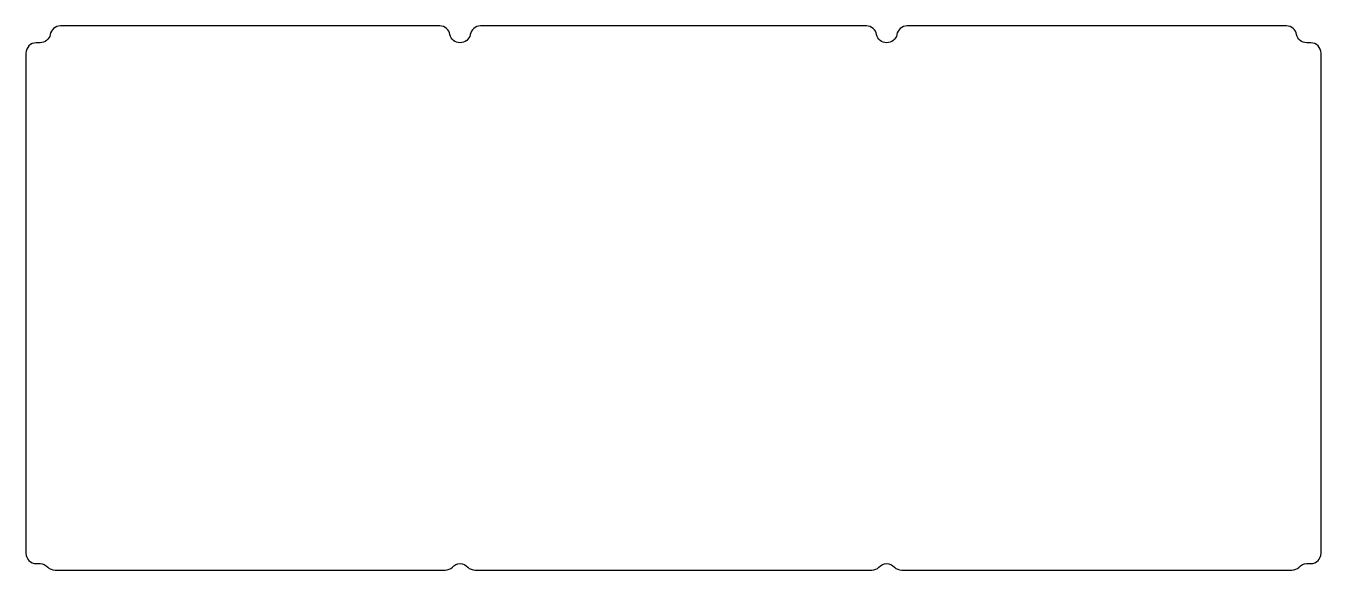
# Model space of a CAD drawing. Extents: x 15 to 328, y 17 to 148.
import ezdxf

# ---------------------------------------------------------------- set-up
doc = ezdxf.new("R2010")
doc.units = 0
doc.layers.add('PCB', color=7, linetype='CONTINUOUS')

msp = doc.modelspace()

# ---------------------------------------------------------------- linework, layer by layer
at = {"layer": 'PCB', "color": 7}
for points in [[(114.94148, 148.43125), (23.171335, 148.43125)], [(218.12898, 148.43125), (124.77102, 148.43125)], [(319.728189, 148.43125), (227.95852, 148.43125)], [(18.25625, 144.34375), (17.335394, 144.34375)], [(325.610379, 144.34375), (324.643274, 144.34375)], [(14.835399, 141.84375), (14.835393, 20.874999)], [(328.110374, 20.874999), (328.110374, 141.847776)], [(17.335386, 18.374999), (18.25625, 18.374999)], [(21.884197, 16.812496), (116.228304, 16.812496)], [(123.484196, 16.812496), (219.415805, 16.812496)], [(226.671695, 16.812496), (321.014672, 16.812496)], [(324.642612, 18.374999), (325.610379, 18.374999)]]:
    msp.add_lwpolyline(points, dxfattribs=at)
msp.add_lwpolyline([(17.335386, 18.374999)], close=True, dxfattribs=at)
for points in [[(23.171335, 148.43125), (21.922211, 148.43125), (20.920049, 147.509565), (20.701026, 146.318238)], [(117.411484, 146.318238), (117.192454, 147.509565), (116.190276, 148.43125), (114.94148, 148.43125)], [(124.77102, 148.43125), (123.522224, 148.43125), (122.520046, 147.509565), (122.301016, 146.318238)], [(220.598984, 146.318238), (220.379954, 147.509565), (219.377776, 148.43125), (218.12898, 148.43125)], [(227.95852, 148.43125), (226.709724, 148.43125), (225.707546, 147.509565), (225.488516, 146.318238)], [(322.198497, 146.318238), (321.979475, 147.509565), (320.977313, 148.43125), (319.728189, 148.43125)], [(17.335394, 144.34375), (15.954666, 144.34375), (14.835399, 143.224462), (14.835399, 141.84375)], [(20.701026, 146.318238), (20.492376, 145.183359), (19.456718, 144.34375), (18.25625, 144.34375)], [(119.85625, 144.34375), (118.65578, 144.34375), (117.620135, 145.183359), (117.411484, 146.318238)], [(122.301016, 146.318238), (122.092365, 145.183359), (121.05672, 144.34375), (119.85625, 144.34375)], [(223.04375, 144.34375), (221.84328, 144.34375), (220.807635, 145.183359), (220.598984, 146.318238)], [(225.488516, 146.318238), (225.279865, 145.183359), (224.24422, 144.34375), (223.04375, 144.34375)], [(324.643274, 144.34375), (323.442806, 144.34375), (322.407174, 145.183359), (322.198497, 146.318238)], [(328.110374, 141.847776), (328.110374, 143.224462), (326.991107, 144.34375), (325.610379, 144.34375)], [(14.835393, 20.874999), (14.835386, 19.494287), (15.954675, 18.374999), (17.335386, 18.374999)], [(325.610379, 18.374999), (326.99108, 18.374999), (328.110374, 19.494287), (328.110374, 20.874999)], [(18.25625, 18.374999), (18.998166, 18.374999), (19.64982, 18.03824), (20.122736, 17.53836)], [(20.122736, 17.53836), (20.560542, 17.07559), (21.197188, 16.812496), (21.884197, 16.812496)], [(116.228304, 16.812496), (116.915311, 16.812496), (117.551959, 17.07559), (117.989763, 17.53836)], [(117.989763, 17.53836), (118.462679, 18.03824), (119.114335, 18.374999), (119.85625, 18.374999)], [(119.85625, 18.374999), (120.598165, 18.374999), (121.249821, 18.03824), (121.722737, 17.53836)], [(121.722737, 17.53836), (122.160541, 17.07559), (122.797189, 16.812496), (123.484196, 16.812496)], [(219.415805, 16.812496), (220.102811, 16.812496), (220.739459, 17.07559), (221.177263, 17.53836)], [(221.177263, 17.53836), (221.650179, 18.03824), (222.301835, 18.374999), (223.04375, 18.374999)], [(223.04375, 18.374999), (223.785665, 18.374999), (224.437321, 18.03824), (224.910237, 17.53836)], [(224.910237, 17.53836), (225.348041, 17.07559), (225.984689, 16.812496), (226.671695, 16.812496)], [(321.014672, 16.812496), (321.701663, 16.812496), (322.33833, 17.07559), (322.776136, 17.53836)], [(322.776136, 17.53836), (323.249052, 18.03824), (323.900694, 18.374999), (324.642612, 18.374999)]]:
    msp.add_open_spline(points, degree=3, dxfattribs=at)

doc.saveas('drawing.dxf')
